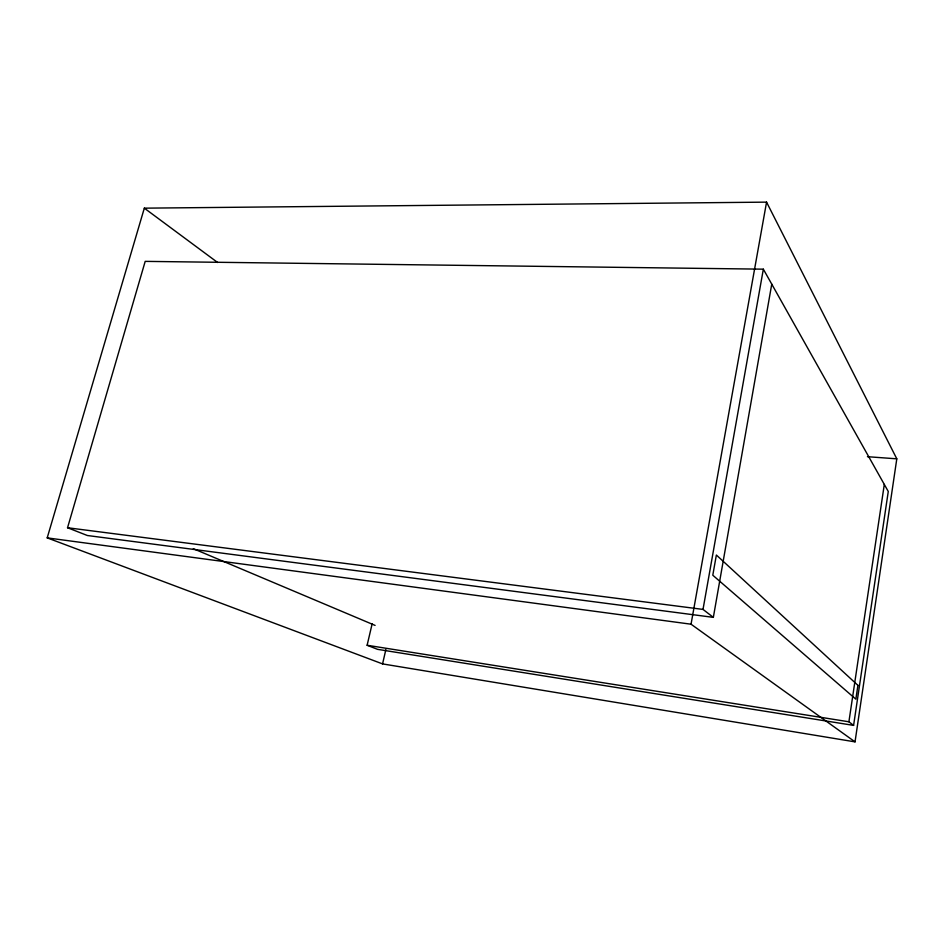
<?xml version="1.0" encoding="UTF-8"?>
<svg xmlns="http://www.w3.org/2000/svg" width="944" height="944" viewBox="0 0 944 944"><rect width="100%" height="100%" fill="white"/><g stroke="black" fill="none" stroke-linecap="round" stroke-linejoin="round"><path stroke-width="1.42" d="M771.755 284.144L713.345 617.364L87.355 535.508L67.543 527.743L145.199 261.37L763.342 269.17L888.269 491.482L853.6 725.393L848.904 721.782L884.304 484.425M855.028 741.866L896.8 458.831L766.563 202.134L144.326 208.164L47.2 537.879L382.568 663.903L855.028 741.866L691.043 624.208L47.2 537.879M713.345 617.364L703.009 609.411L763.342 269.17M691.043 624.208L766.563 202.134M382.568 663.903L385.872 649.543M853.6 725.393L377.517 649.33L367.122 645.259L372.148 623.783M867.453 456.695L896.8 458.831M67.543 527.743L703.009 609.411M367.122 645.259L848.904 721.782M193.331 548.688L375.087 625.4M144.326 208.164L217.639 262.503M857.919 685.332L855.866 699.174L712.791 575.226L716.366 555.025L857.919 685.332"/></g></svg>
